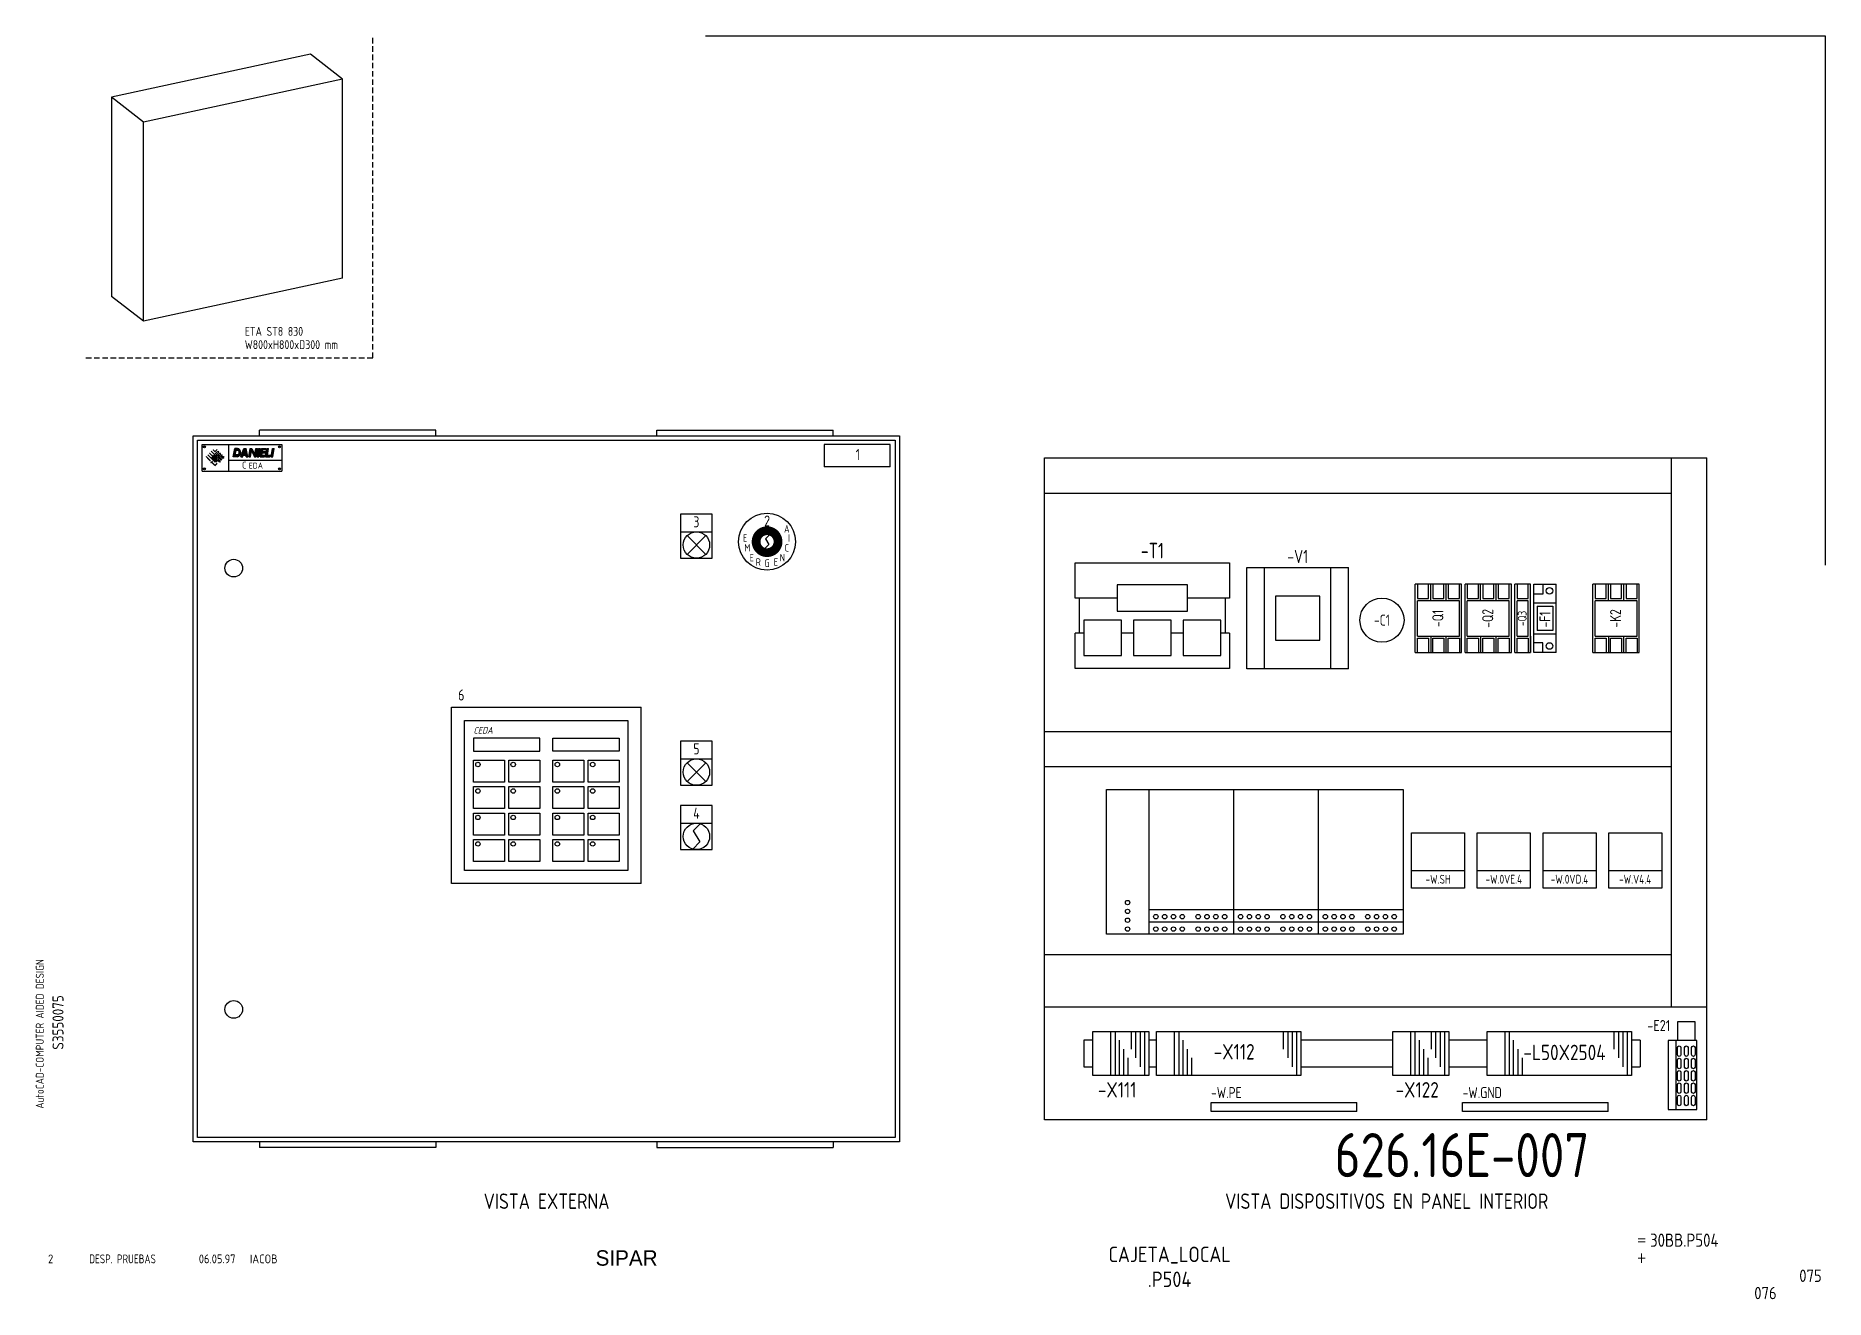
# Model space of a CAD drawing. Extents: x 10 to 415, y 6 to 292.
import ezdxf
from ezdxf.enums import TextEntityAlignment as Align

# ---------------------------------------------------------------- set-up
doc = ezdxf.new("R2010")
doc.units = 0
doc.header["$LTSCALE"] = 5
doc.header["$MEASUREMENT"] = 0
doc.linetypes.add('HIDDEN', pattern=[0.375, 0.25, -0.125])
doc.layers.get('0').update_dxf_attribs({"linetype": 'CONTINUOUS'})
for name, color, linetype in [('3', 3, 'CONTINUOUS'), ('CART', 7, 'CONTINUOUS'), ('CARTIGLIO', 7, 'CONTINUOUS')]:
    doc.layers.add(name, color=color, linetype=linetype)
doc.styles.add('DIN', font='DIN.shx', dxfattribs={"width": 0.85})
doc.styles.add('N', font='ROMANS', dxfattribs={"width": 0.85, "height": 3})
doc.styles.add('X', font='UNIV.SHX', dxfattribs={"height": 3.5})

# ---------------------------------------------------------------- blocks, each defined once
blk = doc.blocks.new('REV2')
at = {"color": 3, "style": 'DIN'}
for s, width, p in [('2', 0.9, (12.45, 13.79)), ('DESP. PRUEBAS', 0.8, (21.76, 13.79)), ('06.05.97', 0.9, (46.59, 13.79)), ('IACOB', 0.9, (58.16, 13.79))]:
    blk.add_text(s, height=2, dxfattribs=dict(at, width=width)).set_placement(p)
blk = doc.blocks.new('E21')
at = {"color": 3}
for p, q in [((-17.08, 8.48), (-1.48, 8.48)), ((-17.08, 1.98), (-17.08, 8.48)), ((-1.48, 8.48), (-1.48, 1.98)), ((-21.28, 6.38), (-17.08, 6.38)), ((-21.28, 2.38), (-21.28, 6.38)), ((-17.08, 2.38), (-21.28, 2.38)), ((-1.48, 1.98), (-17.08, 1.98))]:
    blk.add_line(p, q, dxfattribs=at)
for p, q in [((-17.08, 6.78), (-1.48, 6.78)), ((-13.88, 6.38), (-15.48, 6.38)), ((-15.48, 5.58), (-13.88, 5.58)), ((-13.88, 4.78), (-15.48, 4.78)), ((-11.08, 6.38), (-12.68, 6.38)), ((-12.68, 5.58), (-11.08, 5.58)), ((-11.08, 4.78), (-12.68, 4.78)), ((-8.28, 6.38), (-9.88, 6.38)), ((-9.88, 5.58), (-8.28, 5.58)), ((-8.28, 4.78), (-9.88, 4.78)), ((-5.48, 6.38), (-7.08, 6.38)), ((-7.08, 5.58), (-5.48, 5.58)), ((-5.48, 4.78), (-7.08, 4.78)), ((-2.68, 6.38), (-4.28, 6.38)), ((-4.28, 5.58), (-2.68, 5.58)), ((-2.68, 4.78), (-4.28, 4.78)), ((-15.48, 3.98), (-13.88, 3.98)), ((-13.88, 3.18), (-15.48, 3.18)), ((-15.48, 2.38), (-13.88, 2.38)), ((-12.68, 3.98), (-11.08, 3.98)), ((-11.08, 3.18), (-12.68, 3.18)), ((-12.68, 2.38), (-11.08, 2.38)), ((-9.88, 3.98), (-8.28, 3.98)), ((-8.28, 3.18), (-9.88, 3.18)), ((-9.88, 2.38), (-8.28, 2.38)), ((-7.08, 3.98), (-5.48, 3.98)), ((-5.48, 3.18), (-7.08, 3.18)), ((-7.08, 2.38), (-5.48, 2.38)), ((-4.28, 3.98), (-2.68, 3.98)), ((-2.68, 3.18), (-4.28, 3.18)), ((-4.28, 2.38), (-2.68, 2.38))]:
    blk.add_line(p, q)
for centre, start, end in [((-15.48, 5.98), 90, 270), ((-15.48, 4.38), 90, 270), ((-13.88, 5.98), 270, 90), ((-13.88, 4.38), 270, 90), ((-12.68, 5.98), 90, 270), ((-12.68, 4.38), 90, 270), ((-11.08, 5.98), 270, 90), ((-11.08, 4.38), 270, 90), ((-9.88, 5.98), 90, 270), ((-9.88, 4.38), 90, 270), ((-8.28, 5.98), 270, 90), ((-8.28, 4.38), 270, 90), ((-7.08, 5.98), 90, 270), ((-7.08, 4.38), 90, 270), ((-5.48, 5.98), 270, 90), ((-5.48, 4.38), 270, 90), ((-4.28, 5.98), 90, 270), ((-4.28, 4.38), 90, 270), ((-2.68, 5.98), 270, 90), ((-2.68, 4.38), 270, 90), ((-15.48, 2.78), 90, 270), ((-13.88, 2.78), 270, 90), ((-12.68, 2.78), 90, 270), ((-11.08, 2.78), 270, 90), ((-9.88, 2.78), 90, 270), ((-8.28, 2.78), 270, 90), ((-7.08, 2.78), 90, 270), ((-5.48, 2.78), 270, 90), ((-4.28, 2.78), 90, 270), ((-2.68, 2.78), 270, 90)]:
    blk.add_arc(centre, 0.4, start, end)

msp = doc.modelspace()

# ---------------------------------------------------------------- linework, layer by layer
at = {"linetype": 'HIDDEN'}
for p, q in [((86, 219), (86, 292)), ((21, 219), (86, 219))]:
    msp.add_line(p, q, dxfattribs=at)
at = {"color": 3}
for p, q in [((161.37, 292), (288.18, 292)), ((288.18, 292), (415, 292)), ((415, 292), (415, 172)), ((45.31, 41.34), (45.31, 201.34)), ((45.31, 201.34), (205.31, 201.34)), ((205.31, 201.34), (205.31, 41.34)), ((238.17, 46.34), (238.17, 196.34)), ((238.17, 196.34), (388.17, 196.34)), ((388.17, 46.34), (388.17, 196.34)), ((106.81, 136.84), (143.81, 136.84)), ((106.81, 102.84), (106.81, 136.84)), ((143.81, 136.84), (143.81, 102.84)), ((143.81, 102.84), (106.81, 102.84)), ((388.17, 46.34), (238.17, 46.34)), ((205.31, 41.34), (45.31, 41.34))]:
    msp.add_line(p, q, dxfattribs=at)
for p, q in [((71.91, 287.83), (26.84, 278.06)), ((79.11, 282.19), (71.91, 287.83)), ((79.11, 282.19), (34.04, 272.42)), ((79.11, 237.05), (79.11, 282.19)), ((26.84, 278.06), (26.84, 232.92)), ((34.04, 272.42), (26.84, 278.06)), ((34.04, 227.28), (34.04, 272.42)), ((79.11, 237.05), (34.04, 227.28)), ((34.04, 227.28), (26.84, 232.92)), ((46.31, 42.34), (46.31, 200.34)), ((46.31, 200.34), (204.31, 200.34)), ((47.37, 193.34), (47.37, 199.34)), ((47.37, 199.34), (65.37, 199.34)), ((53.37, 193.34), (53.37, 199.34)), ((65.37, 199.34), (65.37, 193.34)), ((188.22, 199.34), (188.22, 194.34)), ((203.22, 199.34), (188.22, 199.34)), ((203.22, 194.34), (203.22, 199.34)), ((204.31, 200.34), (204.31, 42.34)), ((53.37, 195.84), (65.37, 195.84)), ((47.37, 193.34), (65.37, 193.34)), ((203.22, 194.34), (188.22, 194.34)), ((380.17, 188.29), (238.17, 188.29)), ((155.71, 183.59), (155.71, 173.59)), ((162.91, 183.59), (155.71, 183.59)), ((162.91, 173.59), (162.91, 183.59)), ((155.71, 179.59), (162.91, 179.59)), ((155.71, 173.59), (162.91, 173.59)), ((332.63, 167.7), (322.13, 167.7)), ((322.13, 152.2), (322.13, 167.7)), ((322.63, 167.7), (322.63, 164.45)), ((325.13, 164.45), (325.13, 167.7)), ((325.63, 163.95), (325.63, 167.7)), ((326.13, 167.7), (326.13, 164.45)), ((328.63, 164.45), (328.63, 167.7)), ((329.13, 163.95), (329.13, 167.7)), ((329.13, 163.95), (329.13, 167.7)), ((329.63, 167.7), (329.63, 164.45)), ((332.13, 164.45), (332.13, 167.7)), ((332.63, 152.2), (332.63, 167.7)), ((343.93, 167.7), (333.43, 167.7)), ((333.43, 152.2), (333.43, 167.7)), ((333.43, 152.2), (333.43, 167.7)), ((333.93, 167.7), (333.93, 164.45)), ((336.43, 164.45), (336.43, 167.7)), ((336.93, 163.95), (336.93, 167.7)), ((337.43, 167.7), (337.43, 164.45)), ((339.93, 164.45), (339.93, 167.7)), ((340.43, 163.95), (340.43, 167.7)), ((340.43, 163.95), (340.43, 167.7)), ((340.93, 167.7), (340.93, 164.45)), ((343.43, 164.45), (343.43, 167.7)), ((343.93, 152.2), (343.93, 167.7)), ((344.73, 152.2), (344.73, 167.7)), ((348.23, 167.7), (344.73, 167.7)), ((345.23, 167.7), (345.23, 164.45)), ((347.73, 164.45), (347.73, 167.7)), ((348.23, 152.2), (348.23, 167.7)), ((348.23, 152.2), (348.23, 167.7)), ((348.23, 163.95), (348.23, 167.7)), ((349.03, 152.2), (349.03, 167.7)), ((372.88, 167.7), (362.38, 167.7)), ((362.38, 152.2), (362.38, 167.7)), ((362.38, 152.2), (362.38, 167.7)), ((362.88, 167.7), (362.88, 164.45)), ((365.38, 164.45), (365.38, 167.7)), ((365.88, 163.95), (365.88, 167.7)), ((366.38, 167.7), (366.38, 164.45)), ((368.88, 164.45), (368.88, 167.7)), ((369.38, 163.95), (369.38, 167.7)), ((369.38, 163.95), (369.38, 167.7)), ((369.88, 167.7), (369.88, 164.45)), ((372.38, 164.45), (372.38, 167.7)), ((372.88, 152.2), (372.88, 167.7)), ((322.63, 164.45), (325.13, 164.45)), ((332.13, 163.95), (322.63, 163.95)), ((322.63, 155.95), (322.63, 163.95)), ((326.13, 164.45), (328.63, 164.45)), ((329.63, 164.45), (332.13, 164.45)), ((332.13, 155.95), (332.13, 163.95)), ((333.93, 164.45), (336.43, 164.45)), ((333.93, 155.95), (333.93, 163.95)), ((343.43, 163.95), (333.93, 163.95)), ((337.43, 164.45), (339.93, 164.45)), ((340.93, 164.45), (343.43, 164.45)), ((343.43, 155.95), (343.43, 163.95)), ((345.23, 164.45), (347.73, 164.45)), ((345.23, 155.95), (345.23, 163.95)), ((347.73, 163.95), (345.23, 163.95)), ((347.73, 155.95), (347.73, 163.95)), ((362.88, 164.45), (365.38, 164.45)), ((372.38, 163.95), (362.88, 163.95)), ((362.88, 155.95), (362.88, 163.95)), ((366.38, 164.45), (368.88, 164.45)), ((369.88, 164.45), (372.38, 164.45)), ((372.38, 155.95), (372.38, 163.95)), ((322.63, 155.95), (332.13, 155.95)), ((322.63, 152.2), (322.63, 155.45)), ((322.63, 155.45), (325.13, 155.45)), ((325.13, 155.45), (325.13, 152.2)), ((325.63, 155.95), (325.63, 152.2)), ((326.13, 155.45), (328.63, 155.45)), ((326.13, 152.2), (326.13, 155.45)), ((328.63, 155.45), (328.63, 152.2)), ((329.13, 152.2), (329.13, 155.95)), ((329.13, 152.2), (329.13, 155.95)), ((329.63, 152.2), (329.63, 155.45)), ((329.63, 155.45), (332.13, 155.45)), ((332.13, 155.45), (332.13, 152.2)), ((333.93, 155.95), (343.43, 155.95)), ((333.93, 155.45), (336.43, 155.45)), ((333.93, 152.2), (333.93, 155.45)), ((336.43, 155.45), (336.43, 152.2)), ((336.93, 155.95), (336.93, 152.2)), ((337.43, 152.2), (337.43, 155.45)), ((337.43, 155.45), (339.93, 155.45)), ((339.93, 155.45), (339.93, 152.2)), ((340.43, 152.2), (340.43, 155.95)), ((340.43, 152.2), (340.43, 155.95)), ((340.93, 152.2), (340.93, 155.45)), ((340.93, 155.45), (343.43, 155.45)), ((343.43, 155.45), (343.43, 152.2)), ((345.23, 155.95), (347.73, 155.95)), ((345.23, 152.2), (345.23, 155.45)), ((345.23, 155.45), (347.73, 155.45)), ((347.73, 155.45), (347.73, 152.2)), ((348.23, 155.95), (348.23, 152.2)), ((362.88, 155.95), (372.38, 155.95)), ((362.88, 152.2), (362.88, 155.45)), ((362.88, 155.45), (365.38, 155.45)), ((365.38, 155.45), (365.38, 152.2)), ((365.88, 155.95), (365.88, 152.2)), ((366.38, 152.2), (366.38, 155.45)), ((366.38, 155.45), (368.88, 155.45)), ((368.88, 155.45), (368.88, 152.2)), ((369.38, 152.2), (369.38, 155.95)), ((369.38, 152.2), (369.38, 155.95)), ((369.88, 152.2), (369.88, 155.45)), ((369.88, 155.45), (372.38, 155.45)), ((372.38, 155.45), (372.38, 152.2)), ((322.13, 152.2), (332.63, 152.2)), ((333.43, 152.2), (343.93, 152.2)), ((344.73, 152.2), (348.23, 152.2)), ((362.38, 152.2), (372.88, 152.2)), ((103.81, 139.84), (146.81, 139.84)), ((103.81, 99.84), (103.81, 139.84)), ((146.81, 99.84), (146.81, 139.84)), ((238.17, 134.34), (380.17, 134.34)), ((155.71, 132.13), (155.71, 122.13)), ((162.91, 132.13), (155.71, 132.13)), ((162.91, 122.13), (162.91, 132.13)), ((155.71, 128.13), (162.91, 128.13)), ((380.17, 126.29), (238.17, 126.29)), ((155.71, 122.13), (162.91, 122.13)), ((155.71, 117.55), (155.71, 107.55)), ((162.91, 117.55), (155.71, 117.55)), ((162.91, 107.55), (162.91, 117.55)), ((155.71, 113.55), (162.91, 113.55)), ((155.71, 107.55), (162.91, 107.55)), ((321.32, 102.84), (333.32, 102.84)), ((336.2, 102.84), (348.2, 102.84)), ((351.08, 102.84), (363.08, 102.84)), ((365.96, 102.84), (377.96, 102.84)), ((146.81, 99.84), (103.81, 99.84)), ((238.17, 83.81), (380.17, 83.81)), ((388.17, 71.81), (238.17, 71.81)), ((253.13, 66.34), (253.13, 56.34)), ((254.13, 66.34), (254.13, 56.34)), ((257.8, 66.34), (257.8, 62.34)), ((258.8, 66.34), (258.8, 60.34)), ((259.8, 66.34), (259.8, 58.34)), ((260.8, 66.34), (260.8, 56.34)), ((267.55, 66.34), (267.55, 56.34)), ((268.55, 66.34), (268.55, 56.34)), ((292.25, 66.34), (292.25, 62.34)), ((293.25, 66.34), (293.25, 60.34)), ((294.25, 66.34), (294.25, 58.34)), ((295.25, 66.34), (295.25, 56.34)), ((321.07, 66.34), (321.07, 56.34)), ((322.07, 66.34), (322.07, 56.34)), ((325.75, 66.34), (325.75, 62.34)), ((326.75, 66.34), (326.75, 60.34)), ((327.75, 66.34), (327.75, 58.34)), ((328.75, 66.34), (328.75, 56.34)), ((342.43, 66.34), (342.43, 56.34)), ((343.43, 66.34), (343.43, 56.34)), ((367.14, 66.34), (367.14, 62.34)), ((368.14, 66.34), (368.14, 60.34)), ((369.14, 66.34), (369.14, 58.34)), ((370.14, 66.34), (370.14, 56.34)), ((247.07, 64.34), (247.07, 58.34)), ((249.13, 64.34), (247.07, 64.34)), ((255.13, 56.34), (255.13, 64.34)), ((256.13, 56.34), (256.13, 62.34)), ((263.55, 64.34), (261.8, 64.34)), ((269.55, 56.34), (269.55, 64.34)), ((270.55, 56.34), (270.55, 62.34)), ((317.07, 64.34), (296.25, 64.34)), ((323.07, 56.34), (323.07, 64.34)), ((324.07, 56.34), (324.07, 62.34)), ((338.43, 64.34), (329.75, 64.34)), ((344.43, 56.34), (344.43, 64.34)), ((345.43, 56.34), (345.43, 62.34)), ((373.1, 64.34), (371.14, 64.34)), ((373.1, 64.34), (373.1, 58.34)), ((247.07, 58.34), (249.13, 58.34)), ((257.13, 56.34), (257.13, 60.34)), ((261.8, 58.34), (263.55, 58.34)), ((271.55, 56.34), (271.55, 60.34)), ((296.25, 58.34), (317.07, 58.34)), ((325.07, 56.34), (325.07, 60.34)), ((329.75, 58.34), (338.43, 58.34)), ((346.43, 56.34), (346.43, 60.34)), ((371.14, 58.34), (373.1, 58.34)), ((204.31, 42.34), (46.31, 42.34))]:
    msp.add_line(p, q)
at = {"linetype": 'Continuous'}
for p, q in [((100.31, 202.63), (60.31, 202.63)), ((60.31, 201.34), (60.31, 202.63)), ((100.31, 201.34), (100.31, 202.63)), ((150.31, 202.63), (190.31, 202.63)), ((150.31, 201.34), (150.31, 202.63)), ((190.31, 201.34), (190.31, 202.63)), ((275.88, 50.23), (308.88, 50.23)), ((275.88, 48.23), (275.88, 50.23)), ((308.88, 48.23), (308.88, 50.23)), ((332.86, 50.23), (365.86, 50.23)), ((332.86, 48.23), (332.86, 50.23)), ((365.86, 48.23), (365.86, 50.23)), ((308.88, 48.23), (275.88, 48.23)), ((365.86, 48.23), (332.86, 48.23)), ((60.31, 41.34), (60.31, 40.05)), ((100.31, 41.34), (100.31, 40.05)), ((150.31, 41.34), (150.31, 40.05)), ((190.31, 41.34), (190.31, 40.05)), ((100.31, 40.05), (60.31, 40.05)), ((150.31, 40.05), (190.31, 40.05))]:
    msp.add_line(p, q, dxfattribs=at)
at = {"color": 7}
for p, q in [((380.17, 71.81), (380.17, 196.34)), ((175.92, 178.97), (174.94, 177.96)), ((175.69, 176.72), (174.71, 175.71)), ((174.94, 177.96), (175.69, 176.72)), ((349.03, 167.7), (354.03, 167.7)), ((351.03, 167.7), (351.03, 165.45)), ((354.03, 152.2), (354.03, 167.7)), ((351.03, 165.45), (349.03, 165.45)), ((349.03, 163.45), (354.03, 163.45)), ((349.78, 162.7), (349.78, 157.2)), ((349.78, 162.7), (353.28, 162.7)), ((353.28, 162.7), (353.28, 157.2)), ((349.03, 156.45), (354.03, 156.45)), ((351.03, 154.45), (349.03, 154.45)), ((353.28, 157.2), (349.78, 157.2)), ((351.03, 152.2), (351.03, 154.45)), ((354.03, 152.2), (349.03, 152.2))]:
    msp.add_line(p, q, dxfattribs=at)
at = {"color": 2}
for p, q in [((157.19, 178.71), (161.44, 174.47)), ((157.19, 174.47), (161.44, 178.71)), ((245.08, 172.57), (280.08, 172.57)), ((245.08, 164.57), (245.08, 172.57)), ((280.08, 172.57), (280.08, 164.57)), ((284.01, 148.49), (284.01, 171.49)), ((284.01, 171.49), (307.01, 171.49)), ((288.01, 148.49), (288.01, 171.49)), ((303.01, 148.49), (303.01, 171.49)), ((307.01, 148.49), (307.01, 171.49)), ((270.58, 167.57), (254.58, 167.57)), ((254.58, 167.57), (254.58, 161.57)), ((270.58, 161.57), (270.58, 167.57)), ((254.58, 164.57), (245.08, 164.57)), ((246.08, 156.57), (246.08, 164.57)), ((280.08, 164.57), (270.58, 164.57)), ((279.08, 164.57), (279.08, 156.57)), ((300.51, 164.99), (290.51, 164.99)), ((290.51, 164.99), (290.51, 154.99)), ((300.51, 154.99), (300.51, 164.99)), ((255.58, 159.57), (247.08, 159.57)), ((247.08, 159.57), (247.08, 151.57)), ((254.58, 161.57), (270.58, 161.57)), ((255.58, 151.57), (255.58, 159.57)), ((266.83, 159.57), (258.33, 159.57)), ((258.33, 159.57), (258.33, 151.57)), ((266.83, 151.57), (266.83, 159.57)), ((278.08, 159.57), (269.58, 159.57)), ((269.58, 159.57), (269.58, 151.57)), ((278.08, 151.57), (278.08, 159.57)), ((245.08, 148.57), (245.08, 156.57)), ((247.08, 156.57), (245.08, 156.57)), ((258.33, 156.57), (255.58, 156.57)), ((269.58, 156.57), (266.83, 156.57)), ((280.08, 156.57), (278.08, 156.57)), ((280.08, 156.57), (280.08, 148.57)), ((290.51, 154.99), (300.51, 154.99)), ((247.08, 151.57), (255.58, 151.57)), ((258.33, 151.57), (266.83, 151.57)), ((269.58, 151.57), (278.08, 151.57)), ((280.08, 148.57), (245.08, 148.57)), ((307.01, 148.49), (284.01, 148.49)), ((157.19, 127.25), (161.44, 123)), ((157.19, 123), (161.44, 127.25)), ((160.15, 113.43), (158.56, 111.8)), ((158.56, 111.8), (160.06, 109.3)), ((321.32, 98.84), (321.32, 111.34)), ((321.32, 111.34), (333.32, 111.34)), ((333.32, 111.34), (333.32, 98.84)), ((336.2, 111.34), (348.2, 111.34)), ((336.2, 98.84), (336.2, 111.34)), ((348.2, 111.34), (348.2, 98.84)), ((351.08, 98.84), (351.08, 111.34)), ((351.08, 111.34), (363.08, 111.34)), ((363.08, 111.34), (363.08, 98.84)), ((365.96, 98.84), (365.96, 111.34)), ((365.96, 111.34), (377.96, 111.34)), ((377.96, 111.34), (377.96, 98.84)), ((160.06, 109.3), (158.48, 107.67)), ((333.32, 98.84), (321.32, 98.84)), ((348.2, 98.84), (336.2, 98.84)), ((363.08, 98.84), (351.08, 98.84)), ((377.96, 98.84), (365.96, 98.84)), ((249.13, 66.34), (261.8, 66.34)), ((249.13, 56.34), (249.13, 66.34)), ((261.8, 66.34), (261.8, 56.34)), ((263.55, 56.34), (263.55, 66.34)), ((263.55, 66.34), (296.25, 66.34)), ((263.55, 56.34), (263.55, 66.34)), ((296.25, 66.34), (296.25, 56.34)), ((317.07, 66.34), (329.75, 66.34)), ((317.07, 56.34), (317.07, 66.34)), ((329.75, 66.34), (329.75, 56.34)), ((338.43, 66.34), (371.14, 66.34)), ((338.43, 56.34), (338.43, 66.34)), ((338.43, 56.34), (338.43, 66.34)), ((371.14, 66.34), (371.14, 56.34)), ((261.8, 56.34), (249.13, 56.34)), ((296.25, 56.34), (263.55, 56.34)), ((329.75, 56.34), (317.07, 56.34)), ((371.14, 56.34), (338.43, 56.34))]:
    msp.add_line(p, q, dxfattribs=at)
at = {"color": 6}
for p, q in [((123.81, 132.84), (108.81, 132.84)), ((108.81, 132.84), (108.81, 129.84)), ((108.81, 129.84), (123.81, 129.84)), ((123.81, 129.84), (123.81, 132.84)), ((126.81, 132.84), (141.81, 132.84)), ((126.81, 129.84), (126.81, 132.84)), ((141.81, 129.84), (126.81, 129.84)), ((141.81, 132.84), (141.81, 129.84)), ((108.81, 127.84), (115.81, 127.84)), ((108.81, 122.84), (108.81, 127.84)), ((115.81, 127.84), (115.81, 122.84)), ((116.81, 122.84), (116.81, 127.84)), ((116.81, 127.84), (123.81, 127.84)), ((123.81, 127.84), (123.81, 122.84)), ((126.81, 122.84), (126.81, 127.84)), ((126.81, 127.84), (133.81, 127.84)), ((133.81, 127.84), (133.81, 122.84)), ((134.81, 122.84), (134.81, 127.84)), ((134.81, 127.84), (141.81, 127.84)), ((141.81, 127.84), (141.81, 122.84)), ((115.81, 122.84), (108.81, 122.84)), ((108.81, 121.84), (115.81, 121.84)), ((108.81, 116.84), (108.81, 121.84)), ((115.81, 121.84), (115.81, 116.84)), ((123.81, 122.84), (116.81, 122.84)), ((116.81, 121.84), (123.81, 121.84)), ((116.81, 116.84), (116.81, 121.84)), ((123.81, 121.84), (123.81, 116.84)), ((133.81, 122.84), (126.81, 122.84)), ((126.81, 121.84), (133.81, 121.84)), ((126.81, 116.84), (126.81, 121.84)), ((133.81, 121.84), (133.81, 116.84)), ((141.81, 122.84), (134.81, 122.84)), ((134.81, 121.84), (141.81, 121.84)), ((134.81, 116.84), (134.81, 121.84)), ((141.81, 121.84), (141.81, 116.84)), ((261.77, 121.15), (261.77, 88.35)), ((280.97, 121.15), (280.97, 88.35)), ((300.17, 121.15), (300.17, 88.35)), ((319.37, 121.15), (319.37, 88.35)), ((115.81, 116.84), (108.81, 116.84)), ((108.81, 115.84), (115.81, 115.84)), ((108.81, 110.84), (108.81, 115.84)), ((115.81, 115.84), (115.81, 110.84)), ((123.81, 116.84), (116.81, 116.84)), ((116.81, 110.84), (116.81, 115.84)), ((116.81, 115.84), (123.81, 115.84)), ((123.81, 115.84), (123.81, 110.84)), ((133.81, 116.84), (126.81, 116.84)), ((126.81, 115.84), (133.81, 115.84)), ((126.81, 110.84), (126.81, 115.84)), ((133.81, 115.84), (133.81, 110.84)), ((141.81, 116.84), (134.81, 116.84)), ((134.81, 110.84), (134.81, 115.84)), ((134.81, 115.84), (141.81, 115.84)), ((141.81, 115.84), (141.81, 110.84)), ((115.81, 110.84), (108.81, 110.84)), ((108.81, 109.84), (115.81, 109.84)), ((108.81, 104.84), (108.81, 109.84)), ((115.81, 109.84), (115.81, 104.84)), ((123.81, 110.84), (116.81, 110.84)), ((116.81, 109.84), (123.81, 109.84)), ((116.81, 104.84), (116.81, 109.84)), ((123.81, 109.84), (123.81, 104.84)), ((133.81, 110.84), (126.81, 110.84)), ((126.81, 109.84), (133.81, 109.84)), ((126.81, 104.84), (126.81, 109.84)), ((133.81, 109.84), (133.81, 104.84)), ((141.81, 110.84), (134.81, 110.84)), ((134.81, 109.84), (141.81, 109.84)), ((134.81, 104.84), (134.81, 109.84)), ((141.81, 109.84), (141.81, 104.84)), ((115.81, 104.84), (108.81, 104.84)), ((123.81, 104.84), (116.81, 104.84)), ((133.81, 104.84), (126.81, 104.84)), ((141.81, 104.84), (134.81, 104.84)), ((261.77, 93.95), (280.97, 93.95)), ((280.97, 93.95), (300.17, 93.95)), ((300.17, 93.95), (319.37, 93.95)), ((261.77, 91.15), (280.97, 91.15)), ((280.97, 91.15), (300.17, 91.15)), ((300.17, 91.15), (319.37, 91.15))]:
    msp.add_line(p, q, dxfattribs=at)
at = {"const_width": 1.99}
msp.add_lwpolyline([(172.83, 177.34, 1), (177.8, 177.34, 1)], format="xyb", close=True, dxfattribs=at)
at = {"color": 6}
for centre, radius in [((47.87, 198.84), 0.25), ((47.87, 198.84), 0.125), ((64.87, 198.84), 0.25), ((64.87, 198.84), 0.125), ((47.87, 193.84), 0.25), ((47.87, 193.84), 0.125), ((64.87, 193.84), 0.25), ((64.87, 193.84), 0.125), ((109.81, 126.84), 0.5), ((117.81, 126.84), 0.5), ((127.81, 126.84), 0.5), ((135.81, 126.84), 0.5), ((109.81, 120.84), 0.5), ((117.81, 120.84), 0.5), ((127.81, 120.84), 0.5), ((135.81, 120.84), 0.5), ((109.81, 114.84), 0.5), ((117.81, 114.84), 0.5), ((127.81, 114.84), 0.5), ((135.81, 114.84), 0.5), ((109.81, 108.84), 0.5), ((117.81, 108.84), 0.5), ((127.81, 108.84), 0.5), ((135.81, 108.84), 0.5), ((256.97, 95.55), 0.5), ((256.97, 93.55), 0.5), ((256.97, 91.55), 0.5), ((256.97, 89.55), 0.5), ((263.37, 92.35), 0.5), ((263.37, 89.55), 0.5), ((265.37, 92.35), 0.5), ((265.37, 89.55), 0.5), ((267.37, 92.35), 0.5), ((267.37, 89.55), 0.5), ((269.37, 92.35), 0.5), ((269.37, 89.55), 0.5), ((272.97, 92.35), 0.5), ((272.97, 89.55), 0.5), ((274.97, 92.35), 0.5), ((274.97, 89.55), 0.5), ((276.97, 92.35), 0.5), ((276.97, 89.55), 0.5), ((278.97, 92.35), 0.5), ((278.97, 89.55), 0.5), ((282.57, 92.35), 0.5), ((282.57, 89.55), 0.5), ((284.57, 92.35), 0.5), ((284.57, 89.55), 0.5), ((286.57, 92.35), 0.5), ((286.57, 89.55), 0.5), ((288.57, 92.35), 0.5), ((288.57, 89.55), 0.5), ((292.17, 92.35), 0.5), ((292.17, 89.55), 0.5), ((294.17, 92.35), 0.5), ((294.17, 89.55), 0.5), ((296.17, 92.35), 0.5), ((296.17, 89.55), 0.5), ((298.17, 92.35), 0.5), ((298.17, 89.55), 0.5), ((301.77, 92.35), 0.5), ((301.77, 89.55), 0.5), ((303.77, 92.35), 0.5), ((303.77, 89.55), 0.5), ((305.77, 92.35), 0.5), ((305.77, 89.55), 0.5), ((307.77, 92.35), 0.5), ((307.77, 89.55), 0.5), ((311.37, 92.35), 0.5), ((311.37, 89.55), 0.5), ((313.37, 92.35), 0.5), ((313.37, 89.55), 0.5), ((315.37, 92.35), 0.5), ((315.37, 89.55), 0.5), ((317.37, 92.35), 0.5), ((317.37, 89.55), 0.5)]:
    msp.add_circle(centre, radius, dxfattribs=at)
at = {"color": 2}
for centre, radius in [((175.31, 177.34), 6.46), ((159.31, 176.59), 3), ((314.6, 159.57), 5), ((159.31, 125.13), 3), ((159.31, 110.55), 3)]:
    msp.add_circle(centre, radius, dxfattribs=at)
for centre in [(54.51, 171.34), (54.51, 71.34)]:
    msp.add_circle(centre, 2)
at = {"color": 7}
for centre in [(352.53, 166.2), (352.53, 153.7)]:
    msp.add_circle(centre, 0.75, dxfattribs=at)
at = {"layer": '3', "color": 6}
for p, q in [((252.17, 88.35), (252.17, 121.15)), ((252.17, 121.15), (261.77, 121.15)), ((261.77, 121.15), (271.37, 121.15)), ((271.37, 121.15), (280.97, 121.15)), ((280.97, 121.15), (300.17, 121.15)), ((300.17, 121.15), (319.37, 121.15)), ((261.77, 88.35), (252.17, 88.35)), ((271.37, 88.35), (261.77, 88.35)), ((280.97, 88.35), (271.37, 88.35)), ((300.17, 88.35), (280.97, 88.35)), ((319.37, 88.35), (300.17, 88.35))]:
    msp.add_line(p, q, dxfattribs=at)
at = {"layer": 'CARTIGLIO', "color": 1}
for p, q in [((54.4, 196.59), (54.72, 198.49)), ((54.4, 196.59), (54.72, 198.49)), ((55.35, 196.59), (54.4, 196.59)), ((54.72, 198.49), (55.11, 198.49)), ((55.35, 198.49), (54.72, 198.49)), ((54.85, 197.04), (55.02, 198.04)), ((55.35, 197.04), (54.85, 197.04)), ((55.35, 198.04), (55.02, 198.04)), ((56.13, 196.57), (56.76, 198.46)), ((56.13, 196.57), (56.53, 196.57)), ((56.53, 196.57), (56.66, 196.97)), ((56.66, 196.97), (57.23, 196.97)), ((56.76, 198.46), (57.32, 198.46)), ((56.76, 197.28), (57.01, 198.03)), ((56.76, 197.28), (57.17, 197.28)), ((57.17, 197.28), (57.01, 198.03)), ((57.32, 196.57), (57.23, 196.97)), ((57.71, 196.57), (57.32, 198.46)), ((57.32, 196.57), (57.71, 196.57)), ((57.92, 196.59), (58.24, 198.48)), ((57.92, 196.59), (58.24, 198.48)), ((57.92, 196.59), (58.32, 196.59)), ((58.24, 198.48), (58.63, 198.48)), ((58.24, 198.48), (58.63, 198.48)), ((58.32, 196.59), (58.55, 197.95)), ((58.55, 197.95), (59.19, 196.59)), ((58.63, 198.48), (59.28, 197.13)), ((59.19, 196.59), (59.5, 198.48)), ((59.19, 196.59), (59.58, 196.59)), ((59.28, 197.13), (59.5, 198.48)), ((59.5, 198.48), (59.89, 198.48)), ((59.5, 198.48), (59.89, 198.48)), ((59.58, 196.59), (59.89, 198.48)), ((59.83, 196.59), (60.14, 198.48)), ((59.83, 196.59), (60.14, 198.48)), ((59.83, 196.59), (60.22, 196.59)), ((60.14, 198.48), (60.53, 198.48)), ((60.14, 198.48), (60.53, 198.48)), ((60.22, 196.59), (60.53, 198.48)), ((60.47, 196.59), (60.78, 198.48)), ((60.47, 196.59), (60.78, 198.48)), ((60.47, 196.59), (61.49, 196.59)), ((60.78, 198.48), (61.81, 198.48)), ((60.87, 196.9), (60.95, 197.38)), ((61.54, 196.9), (60.87, 196.9)), ((61.62, 197.38), (60.95, 197.38)), ((61, 197.69), (61.08, 198.16)), ((61.67, 197.69), (61, 197.69)), ((61.75, 198.16), (61.08, 198.16)), ((61.41, 198.48), (61.81, 198.48)), ((61.49, 196.59), (61.54, 196.9)), ((61.62, 197.38), (61.67, 197.69)), ((61.73, 196.59), (62.04, 198.48)), ((61.73, 196.59), (62.75, 196.59)), ((61.75, 198.16), (61.81, 198.48)), ((62.04, 198.48), (62.4, 198.48)), ((62.14, 196.9), (62.4, 198.48)), ((62.81, 196.9), (62.14, 196.9)), ((62.75, 196.59), (62.81, 196.9)), ((62.96, 196.59), (63.28, 198.48)), ((62.96, 196.59), (63.35, 196.59)), ((63.28, 198.48), (63.67, 198.48)), ((63.35, 196.59), (63.67, 198.48))]:
    msp.add_line(p, q, dxfattribs=at)
msp.add_lwpolyline([(48.21, 196.67, 0.278, 0.278, 0), (48.99, 195.88, 0.682, 0, 0), (49.33, 195.54, 0, 0, 0)], format="xyseb", dxfattribs=at)
at = {"layer": 'CARTIGLIO', "color": 1, "const_width": 0.278}
for points in [[(48.6, 197.06), (50.37, 195.29)], [(48.99, 197.45), (49.78, 196.67)], [(49.24, 195.15), (49.72, 195.63)], [(49.38, 197.85), (50.17, 197.06)], [(50.17, 194.7), (49.58, 195.29)], [(49.78, 198.24), (50.37, 197.65)], [(50.76, 195.1), (50.17, 194.51)], [(50.76, 198.24), (50.37, 197.85)], [(51.15, 197.85), (50.96, 197.65)], [(51.55, 197.45), (51.35, 197.26)], [(51.94, 197.06), (51.74, 196.86)], [(52.33, 196.67), (52.14, 196.47)]]:
    msp.add_lwpolyline(points, dxfattribs=at)
at = {"layer": 'CARTIGLIO', "color": 1}
msp.add_lwpolyline([(49.48, 196.37), (50.86, 197.75), (52.24, 196.37), (52.04, 196.18), (50.86, 197.36), (49.68, 196.18)], close=True, dxfattribs=at)
for points in [[(49.88, 195.98), (50.86, 196.96), (51.84, 195.98), (51.65, 195.78), (50.86, 196.57), (50.07, 195.78), (49.88, 195.98)], [(50.27, 195.59), (50.86, 196.18), (51.45, 195.59), (51.25, 195.39), (50.86, 195.78), (50.47, 195.39), (50.27, 195.59)]]:
    msp.add_lwpolyline(points, dxfattribs=at)
at = {"layer": 'CARTIGLIO', "color": 1, "const_width": 0.219}
for points in [[(55.32, 198.38), (55.33, 198.38, -0.819804), (55.33, 196.7, -1.219804)], [(55.33, 198.15), (55.33, 198.15, -0.871291), (55.33, 196.93, 14.538985)]]:
    msp.add_lwpolyline(points, format="xyb", dxfattribs=at)
at = {"layer": 'CARTIGLIO', "color": 1}
for centre, radius, end in [((55.25, 197.54), 0.506, 82.1307), ((55.16, 197.54), 0.964, 78.6901)]:
    msp.add_arc(centre, radius, 281.3099, end, dxfattribs=at)
for points in [[(54.72, 198.49), (54.4, 196.59), (55.11, 198.49), (54.8, 196.59)], [(54.8, 196.59), (55.35, 196.59), (54.85, 197.04), (55.35, 197.04)], [(55.02, 198.04), (55.35, 198.04), (55.11, 198.49), (55.35, 198.49)], [(56.13, 196.57), (56.76, 198.46), (56.53, 196.57), (57.16, 198.46)], [(56.76, 197.28), (57.17, 197.28), (56.66, 196.97), (57.23, 196.97)], [(57.32, 196.57), (57.71, 196.57), (56.92, 198.46), (57.32, 198.46)], [(58.24, 198.48), (57.92, 196.59), (58.63, 198.48), (58.32, 196.59)], [(58.63, 198.48), (59.28, 197.13), (58.55, 197.95), (59.19, 196.59)], [(59.5, 198.48), (59.19, 196.59), (59.89, 198.48), (59.58, 196.59)], [(60.14, 198.48), (59.83, 196.59), (60.53, 198.48), (60.22, 196.59)], [(60.78, 198.48), (60.47, 196.59), (61.18, 198.48), (60.86, 196.59)], [(60.82, 196.59), (61.49, 196.59), (60.87, 196.9), (61.54, 196.9)], [(60.95, 197.38), (61.62, 197.38), (61, 197.69), (61.67, 197.69)], [(61.08, 198.16), (61.75, 198.16), (61.14, 198.48), (61.81, 198.48)], [(62, 198.48), (61.69, 196.59), (62.4, 198.48), (62.08, 196.59)], [(62.08, 196.59), (62.75, 196.59), (62.14, 196.9), (62.81, 196.9)], [(63.28, 198.48), (62.96, 196.59), (63.67, 198.48), (63.35, 196.59)]]:
    msp.add_solid(points, dxfattribs=at)

# ---------------------------------------------------------------- block references
at = {"linetype": 'Continuous', "xscale": -1, "rotation": 90}
msp.add_blockref('E21', (387.91, 47.2), dxfattribs=at)
at = {"linetype": 'Continuous'}
msp.add_blockref('REV2', (0, 0), dxfattribs=at)

# ---------------------------------------------------------------- texts
at = {"style": 'DIN'}
for s, height, width, p in [('W800xH800xD300 mm', 2, 0.85, (57, 221)), ('ETA ST8 830', 2, 0.85, (57, 224)), ('6', 2.5, 0.85, (105.31, 141.34)), ('-E21', 2.5, 0.85, (374.68, 66.42)), ('-W.PE', 2.5, 0.8, (275.88, 51.23)), ('-W.GND', 2.5, 0.8, (332.86, 51.23))]:
    msp.add_text(s, height=height, dxfattribs=dict(at, width=width)).set_placement(p)
for s, height, width, p in [('1', 2.5, 0.85, (195.88, 195.84)), ('3', 2.5, 0.8, (159.31, 180.59)), ('2', 2.49, 0.85, (175.32, 180.78)), ('E', 1.69, 0.85, (170.34, 177.34)), ('A', 1.69, 0.85, (179.79, 179.41)), ('I', 1.69, 0.85, (180.29, 177.34)), ('M', 1.69, 0.85, (170.84, 175.1)), ('E', 1.69, 0.85, (171.83, 172.86)), ('N', 1.69, 0.85, (178.79, 172.86)), ('C', 1.69, 0.85, (179.79, 175.1)), ('-T1', 3.5, 0.8, (262.58, 173.57)), ('-V1', 3, 0.8, (295.51, 172.49)), ('R', 1.69, 0.85, (173.33, 171.87)), ('G', 1.69, 0.85, (175.31, 171.62)), ('E', 1.69, 0.85, (177.3, 171.87)), ('5', 2.5, 0.8, (159.31, 129.13)), ('4', 2.5, 0.8, (159.31, 114.55)), ('-W.SH', 2, 0.8, (327.32, 99.84)), ('-W.0VE.4', 2, 0.8, (342.2, 99.84)), ('-W.0VD.4', 2, 0.8, (357.08, 99.84)), ('-W.V4.4', 2, 0.8, (371.96, 99.84))]:
    msp.add_text(s, height=height, dxfattribs=dict(at, width=width)).set_placement(p, align=Align.CENTER)
at = {"style": 'DIN', "width": 0.8}
msp.add_text('-C1', height=2.5, dxfattribs=at).set_placement((314.6, 159.57), align=Align.MIDDLE)
for s, height, p in [('-Q1', 2.5, (328.5, 159.95)), ('-Q2', 2.5, (339.8, 159.95)), ('-Q3', 2, (347.36, 159.95)), ('-K2', 2.5, (368.76, 159.95))]:
    msp.add_text(s, height=height, rotation=90, dxfattribs=at).set_placement(p, align=Align.CENTER)
at = {"color": 7, "style": 'DIN', "width": 0.8}
msp.add_text('-F1', height=2.5, rotation=90, dxfattribs=at).set_placement((352.78, 159.7), align=Align.CENTER)
at = {"style": 'DIN', "oblique": 15, "width": 0.85}
msp.add_text('CEDA', height=1.5, dxfattribs=at).set_placement((108.81, 133.84))
at = {"color": 2, "style": 'DIN', "width": 0.85}
for s, p in [('-X112', (281.12, 59.98)), ('-L50X2504', (355.95, 59.83)), ('-X111', (254.63, 51.36)), ('-X122', (322.58, 51.36))]:
    msp.add_text(s, height=3.5, dxfattribs=at).set_placement(p, align=Align.CENTER)
at = {"color": 3, "style": 'DIN', "width": 0.85}
for s, p in [('VISTA EXTERNA', (125.37, 26.12)), ('VISTA DISPOSITIVOS EN PANEL INTERIOR', (315.68, 26.12))]:
    msp.add_text(s, height=3.5, dxfattribs=at).set_placement(p, align=Align.CENTER)
at = {"color": 2, "insert": (303.87, 43.31), "char_height": 10, "width": 111.0411, "attachment_point": 1, "style": 'DIN'}
msp.add_mtext('626.16E-007', dxfattribs=at)
at = {"layer": 'CART', "color": 1, "style": 'DIN', "width": 0.9}
msp.add_text('AutoCAD-COMPUTER AIDED DESIGN', height=1.8, rotation=90, dxfattribs=at).set_placement((11.47, 48.84))
at = {"layer": 'CART', "color": 3, "style": 'N', "width": 0.85}
for s, p in [('=', (372.24, 17.91)), ('+', (372.24, 13.87))]:
    msp.add_text(s, height=2.5, dxfattribs=at).set_placement(p)
at = {"layer": 'CART', "color": 3, "style": 'DIN', "width": 0.9, "flags": 1}
msp.add_attdef('S3550075', text='', height=2.5, rotation=90, dxfattribs=at).set_placement((15.95, 68.38), align=Align.CENTER)
at = {"layer": 'CART', "color": 3, "style": 'DIN', "width": 0.85}
msp.add_attdef('30BB.P504', text='', height=3, dxfattribs=at).set_placement((375.33, 16.63), align=Align.BOTTOM_LEFT)
at = {"layer": 'CART', "color": 6, "style": 'X', "flags": 1}
msp.add_attdef('SIPAR', text='', height=3.5, dxfattribs=at).set_placement((143.5, 15), align=Align.MIDDLE)
at = {"layer": 'CART', "color": 2, "style": 'DIN', "width": 0.9, "flags": 1}
for tag, p in [('CAJETA_LOCAL', (266.5, 15.65)), ('.P504', (266.5, 10.17))]:
    msp.add_attdef(tag, text='', height=3.5, dxfattribs=at).set_placement(p, align=Align.MIDDLE)
msp.add_attdef('075', text='', height=2.8, dxfattribs=at).set_placement((414.2, 9.56), align=Align.RIGHT)
at = {"layer": 'CART', "color": 7, "style": 'DIN', "width": 0.9, "flags": 1}
msp.add_attdef('076', (398.93, 5.65), '', height=2.8, dxfattribs=at)
at = {"layer": 'CARTIGLIO', "color": 1, "style": 'DIN', "width": 0.85}
for s, height, p in [('C', 1.57, (56.4, 193.91)), ('EDA', 1.325, (57.89, 193.92))]:
    msp.add_text(s, height=height, dxfattribs=at).set_placement(p)

doc.saveas('drawing.dxf')
